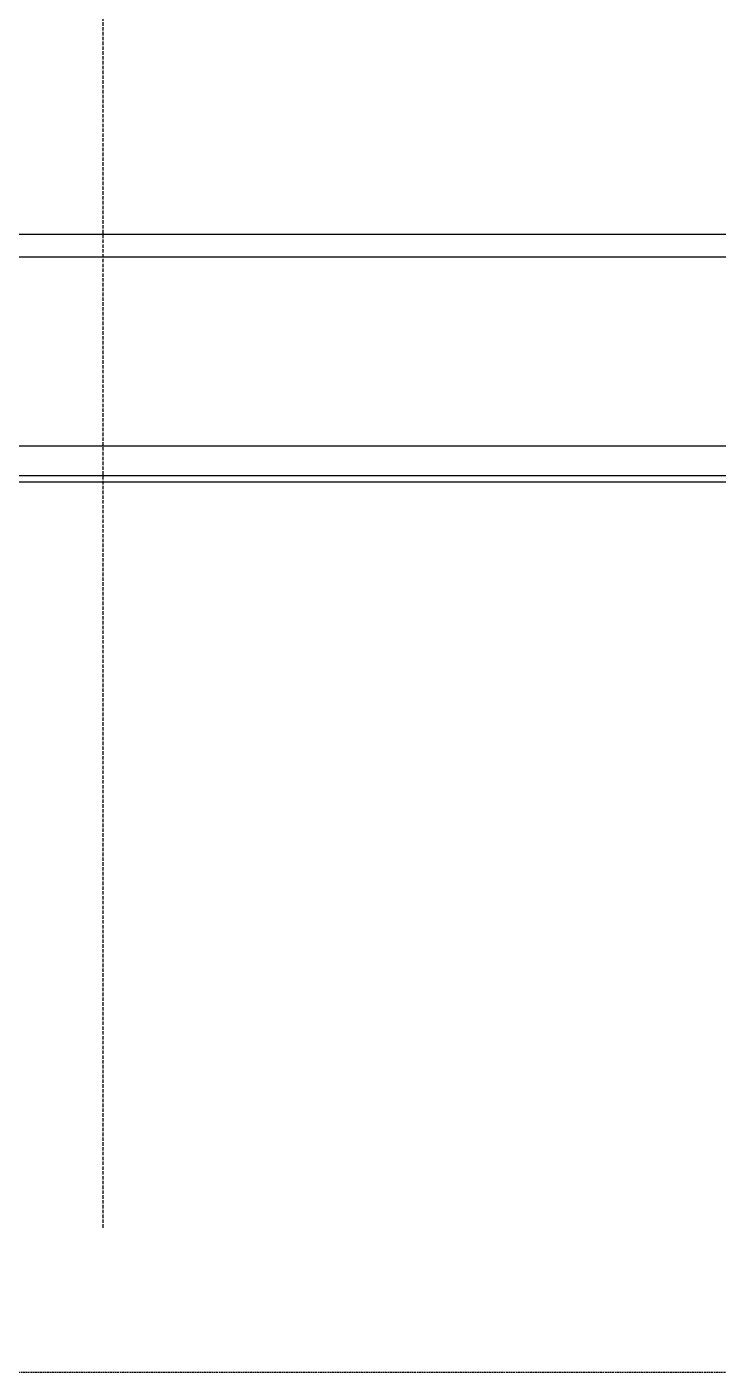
# Model space of a CAD drawing. Extents: x -1899985 to 1774885, y 556286 to 2175695.
# Drawn here: x -1113256 to -1112254, y 578887 to 580838 of the extents above; entities that cross this region are included whole.
import ezdxf

# ---------------------------------------------------------------- set-up
doc = ezdxf.new("R2010")
doc.units = 0
doc.header["$LTSCALE"] = 10
doc.header["$MEASUREMENT"] = 0
for name, pattern in [('20剖面图$0$__DASH', [0.35, 0.25, -0.1]), ('20剖面图$0$DASH', [0.35, 0.25, -0.1]), ('20剖面图$0$DOTE', [2.42, 2, -0.2, 0.02, -0.2])]:
    doc.linetypes.add(name, pattern=pattern)
for name, color, linetype in [('20剖面图$0$A-AXIS-DOTE', 14, '20剖面图$0$DOTE'), ('20剖面图$0$A-LIN-V', 9, 'Continuous'), ('20剖面图$0$S-SB', 21, 'Continuous'), ('A-LIN-V', 9, 'Continuous')]:
    doc.layers.add(name, color=color, linetype=linetype)

# ---------------------------------------------------------------- blocks, each defined once
blk = doc.blocks.new('20剖面图$0$11')
at = {"color": 1, "linetype": '20剖面图$0$DASH'}
blk.add_lwpolyline([(1594308.9, -77420.6), (1605666.4, -77420.6)], dxfattribs=at)
at = {"layer": '20剖面图$0$A-LIN-V', "color": 1}
for p, q in [((1604014.2, -75770.7), (1595896.1, -75770.7)), ((1598289.9, -75803.4), (1604014.2, -75803.4)), ((1592562.4, -76077.3), (1605899.7, -76077.3)), ((1594075.6, -76129.5), (1605899.7, -76129.5)), ((1605899.7, -76120.8), (1598840.1, -76120.8))]:
    blk.add_line(p, q, dxfattribs=at)
blk = doc.blocks.new('20剖面图$0$23423wer')
at = {"layer": '20剖面图$0$S-SB', "xscale": 0.735970624901321, "yscale": 0.735970624901321, "zscale": 0.735970624901321}
blk.add_blockref('20剖面图$0$11', (-2850596.9, 597906.1), dxfattribs=at)
blk = doc.blocks.new('20剖面图$0$55555')
at = {"layer": '20剖面图$0$A-AXIS-DOTE', "linetype": '20剖面图$0$__DASH', "ltscale": 2}
blk.add_line((8250, -3360.7), (8250, 6078.5), dxfattribs=at)
blk = doc.blocks.new('20剖面图')
at = {"xscale": 1.35874988235309, "yscale": 1.35874988235309, "zscale": 1.35874988235309}
blk.add_blockref('20剖面图$0$23423wer', (1160148.1, -156096.8), dxfattribs=at)
at = {"layer": '20剖面图$0$A-LIN-V'}
blk.add_blockref('20剖面图$0$55555', (-1121395, 582457.5), dxfattribs=at)

msp = doc.modelspace()

# ---------------------------------------------------------------- block references
at = {"layer": 'A-LIN-V'}
msp.add_blockref('20剖面图', (0, 0), dxfattribs=at)

doc.saveas('drawing.dxf')
